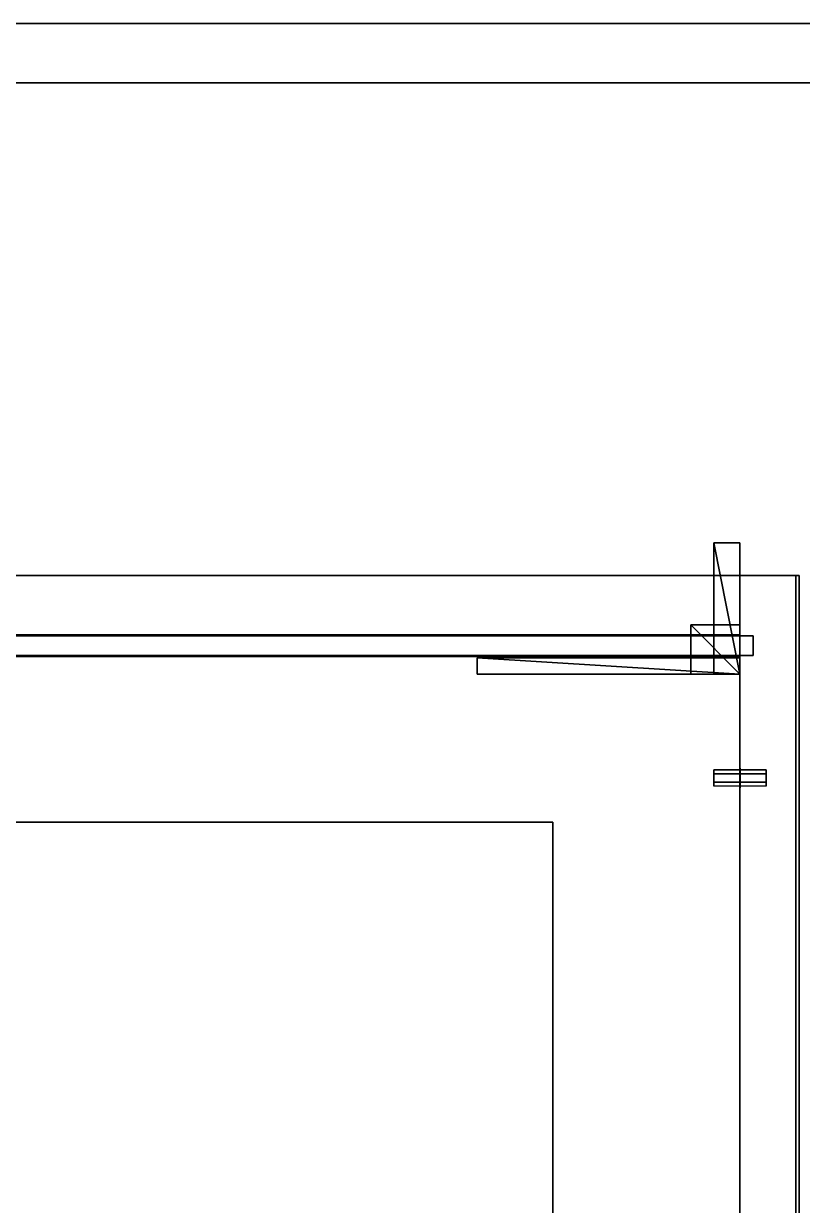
# Model space of a CAD drawing. Extents: x 0 to 7800, y -5130 to 1.
# Drawn here: x 3644.5 to 3881.7, y -395.7 to -36 of the extents above; entities that cross this region are included whole.
import ezdxf

# ---------------------------------------------------------------- set-up
doc = ezdxf.new("R2010")
doc.units = 0
for name, color, linetype in [('LAYER0', 7, 'CONTINUOUS'), ('LAYER10', 7, 'CONTINUOUS'), ('LAYER134', 253, 'CONTINUOUS'), ('LAYER143', 2, 'CONTINUOUS'), ('LAYER144', 7, 'CONTINUOUS'), ('LAYER145', 253, 'CONTINUOUS'), ('LAYER146', 253, 'CONTINUOUS'), ('LAYER147', 253, 'CONTINUOUS'), ('LAYER148', 253, 'CONTINUOUS'), ('LAYER149', 253, 'CONTINUOUS'), ('LAYER150', 253, 'CONTINUOUS'), ('LAYER151', 7, 'CONTINUOUS'), ('LAYER152', 7, 'CONTINUOUS'), ('LAYER153', 7, 'CONTINUOUS'), ('LAYER154', 7, 'CONTINUOUS'), ('LAYER155', 7, 'CONTINUOUS'), ('LAYER159', 254, 'CONTINUOUS'), ('LAYER160', 7, 'CONTINUOUS'), ('LAYER164', 254, 'CONTINUOUS'), ('LAYER19', 2, 'CONTINUOUS'), ('LAYER2', 7, 'CONTINUOUS'), ('LAYER20', 7, 'CONTINUOUS'), ('LAYER21', 253, 'CONTINUOUS'), ('LAYER22', 253, 'CONTINUOUS'), ('LAYER23', 253, 'CONTINUOUS'), ('LAYER24', 253, 'CONTINUOUS'), ('LAYER245', 253, 'CONTINUOUS'), ('LAYER246', 253, 'CONTINUOUS'), ('LAYER25', 253, 'CONTINUOUS'), ('LAYER26', 253, 'CONTINUOUS'), ('LAYER27', 7, 'CONTINUOUS'), ('LAYER283', 35, 'CONTINUOUS'), ('LAYER284', 7, 'CONTINUOUS'), ('LAYER287', 35, 'CONTINUOUS'), ('LAYER29', 7, 'CONTINUOUS'), ('LAYER4', 2, 'CONTINUOUS'), ('LAYER674', 253, 'CONTINUOUS'), ('LAYER675', 253, 'CONTINUOUS'), ('LAYER676', 253, 'CONTINUOUS')]:
    doc.layers.add(name, color=color, linetype=linetype)

msp = doc.modelspace()

# ---------------------------------------------------------------- linework, layer by layer
at = {"layer": 'LAYER0'}
for points, invisible_edges in [([(4030.693, -54.002, -5), (1025.693, -1555.002, -5), (1025.693, -54.002, -5), (4030.693, -54.002, -5)], 1), ([(1025.693, -1555.002, -5), (4030.693, -54.002, -5), (1412.693, -4773.002, -5), (1025.693, -1555.002, -5)], 7), ([(1025.693, -54.002), (4030.693, -54.002, -5), (1025.693, -54.002, -5), (1025.693, -54.002)], 1), ([(4030.693, -54.002, -5), (1025.693, -54.002), (4030.693, -54.002), (4030.693, -54.002, -5)], 1), ([(1025.693, -54.002), (1412.693, -4773.002), (4030.693, -54.002), (1025.693, -54.002)], 3), ([(1412.693, -4773.002, -5), (4030.693, -54.002, -5), (1412.693, -5130.002, -5), (1412.693, -4773.002, -5)], 3), ([(1412.693, -5130.002, -5), (4030.693, -54.002, -5), (2602.693, -4730.002, -5), (1412.693, -5130.002, -5)], 7), ([(4030.693, -54.002), (1412.693, -4773.002), (2602.693, -4730.002), (4030.693, -54.002)], 7), ([(2602.693, -4730.002, -5), (4030.693, -54.002, -5), (4030.693, -289.002, -5), (2602.693, -4730.002, -5)], 5), ([(4030.693, -54.002), (2602.693, -4730.002), (4030.693, -289.002), (4030.693, -54.002)], 3), ([(2602.693, -4730.002, -5), (4030.693, -289.002, -5), (4825.692, -4730.002, -5), (2602.693, -4730.002, -5)], 3), ([(4825.692, -4730.002), (4030.693, -289.002), (2602.693, -4730.002), (4825.692, -4730.002)], 3)]:
    msp.add_3dface(points, dxfattribs=dict(at, invisible_edges=invisible_edges))
at = {"layer": 'LAYER10', "invisible_edges": 1}
for points in [[(3862.695, -204, 180), (3862.695, -819, 880), (3862.695, -204, 880), (3862.695, -204, 180)], [(3862.695, -819, 880), (3862.695, -204, 180), (3862.695, -819, 180), (3862.695, -819, 880)], [(3862.695, -204, 180), (3880.695, -819, 180), (3862.695, -819, 180), (3862.695, -204, 180)], [(3880.695, -819, 180), (3862.695, -204, 180), (3880.695, -204, 180), (3880.695, -819, 180)], [(3880.695, -204, 880), (3862.695, -819, 880), (3880.695, -819, 880), (3880.695, -204, 880)], [(3862.695, -819, 880), (3880.695, -204, 880), (3862.695, -204, 880), (3862.695, -819, 880)], [(3880.695, -204, 880), (3862.695, -204, 180), (3862.695, -204, 880), (3880.695, -204, 880)], [(3862.695, -204, 180), (3880.695, -204, 880), (3880.695, -204, 180), (3862.695, -204, 180)], [(3880.695, -819, 180), (3880.695, -204, 880), (3880.695, -819, 880), (3880.695, -819, 180)], [(3880.695, -204, 880), (3880.695, -819, 180), (3880.695, -204, 180), (3880.695, -204, 880)]]:
    msp.add_3dface(points, dxfattribs=at)
at = {"layer": 'LAYER134', "invisible_edges": 1}
for points in [[(3862.695, -204, 1568), (3862.695, -584, 2380), (3862.695, -204, 2380), (3862.695, -204, 1568)], [(3862.695, -584, 2380), (3862.695, -204, 1568), (3862.695, -584, 1568), (3862.695, -584, 2380)], [(3862.695, -204, 1568), (3880.695, -584, 1568), (3862.695, -584, 1568), (3862.695, -204, 1568)], [(3880.695, -584, 1568), (3862.695, -204, 1568), (3880.695, -204, 1568), (3880.695, -584, 1568)], [(3880.695, -204, 2380), (3862.695, -584, 2380), (3880.695, -584, 2380), (3880.695, -204, 2380)], [(3862.695, -584, 2380), (3880.695, -204, 2380), (3862.695, -204, 2380), (3862.695, -584, 2380)], [(3880.695, -204, 2380), (3862.695, -204, 1568), (3862.695, -204, 2380), (3880.695, -204, 2380)], [(3862.695, -204, 1568), (3880.695, -204, 2380), (3880.695, -204, 1568), (3862.695, -204, 1568)], [(3880.695, -584, 1568), (3880.695, -204, 2380), (3880.695, -584, 2380), (3880.695, -584, 1568)], [(3880.695, -204, 2380), (3880.695, -584, 1568), (3880.695, -204, 1568), (3880.695, -204, 2380)]]:
    msp.add_3dface(points, dxfattribs=at)
at = {"layer": 'LAYER143'}
for points in [[(3782.695, -234, 2349.5), (3782.695, -229, 2326.5), (3782.695, -234, 2326.5), (3782.695, -234, 2349.5)], [(3782.695, -229, 2349.5), (3782.695, -229, 2326.5), (3782.695, -234, 2349.5), (3782.695, -229, 2349.5)], [(3862.695, -234, 2349.5), (3782.695, -229, 2349.5), (3782.695, -234, 2349.5), (3862.695, -234, 2349.5)], [(3862.695, -229, 2349.5), (3782.695, -229, 2349.5), (3862.695, -234, 2349.5), (3862.695, -229, 2349.5)], [(3782.695, -229, 2326.5), (3862.695, -234, 2326.5), (3782.695, -234, 2326.5), (3782.695, -229, 2326.5)], [(3862.695, -229, 2326.5), (3862.695, -234, 2326.5), (3782.695, -229, 2326.5), (3862.695, -229, 2326.5)], [(3782.695, -229, 2349.5), (3862.695, -229, 2326.5), (3782.695, -229, 2326.5), (3782.695, -229, 2349.5)], [(3862.695, -229, 2349.5), (3862.695, -229, 2326.5), (3782.695, -229, 2349.5), (3862.695, -229, 2349.5)], [(3862.695, -234, 2326.5), (3862.695, -229, 2349.5), (3862.695, -234, 2349.5), (3862.695, -234, 2326.5)], [(3862.695, -229, 2326.5), (3862.695, -229, 2349.5), (3862.695, -234, 2326.5), (3862.695, -229, 2326.5)], [(3782.695, -234, 2326.5), (3862.695, -234, 2349.5), (3782.695, -234, 2349.5), (3782.695, -234, 2326.5)], [(3862.695, -234, 2326.5), (3862.695, -234, 2349.5), (3782.695, -234, 2326.5), (3862.695, -234, 2326.5)]]:
    msp.add_3dface(points, dxfattribs=at)
at = {"layer": 'LAYER144', "invisible_edges": 1}
for points in [[(3862.695, -234, 2349.5), (3782.695, -229, 2349.5), (3782.695, -234, 2349.5), (3862.695, -234, 2349.5)], [(3782.695, -229, 2349.5), (3862.695, -234, 2349.5), (3862.695, -229, 2349.5), (3782.695, -229, 2349.5)], [(3782.695, -229, 2349.5), (3782.695, -234, 2326.5), (3782.695, -234, 2349.5), (3782.695, -229, 2349.5)], [(3782.695, -234, 2326.5), (3782.695, -229, 2349.5), (3782.695, -229, 2326.5), (3782.695, -234, 2326.5)], [(3862.695, -229, 2326.5), (3782.695, -234, 2326.5), (3782.695, -229, 2326.5), (3862.695, -229, 2326.5)], [(3782.695, -234, 2326.5), (3862.695, -229, 2326.5), (3862.695, -234, 2326.5), (3782.695, -234, 2326.5)], [(3782.695, -229, 2349.5), (3862.695, -229, 2326.5), (3782.695, -229, 2326.5), (3782.695, -229, 2349.5)], [(3862.695, -229, 2326.5), (3782.695, -229, 2349.5), (3862.695, -229, 2349.5), (3862.695, -229, 2326.5)], [(3862.695, -229, 2326.5), (3862.695, -234, 2349.5), (3862.695, -234, 2326.5), (3862.695, -229, 2326.5)], [(3862.695, -234, 2349.5), (3862.695, -229, 2326.5), (3862.695, -229, 2349.5), (3862.695, -234, 2349.5)], [(3862.695, -234, 2349.5), (3782.695, -234, 2326.5), (3862.695, -234, 2326.5), (3862.695, -234, 2349.5)], [(3782.695, -234, 2326.5), (3862.695, -234, 2349.5), (3782.695, -234, 2349.5), (3782.695, -234, 2326.5)]]:
    msp.add_3dface(points, dxfattribs=at)
at = {"layer": 'LAYER145'}
for points in [[(3847.695, -234, 2349.5), (3847.695, -219, 2334.5), (3847.695, -234, 2334.5), (3847.695, -234, 2349.5)], [(3847.695, -219, 2349.5), (3847.695, -219, 2334.5), (3847.695, -234, 2349.5), (3847.695, -219, 2349.5)], [(3862.695, -234, 2349.5), (3847.695, -219, 2349.5), (3847.695, -234, 2349.5), (3862.695, -234, 2349.5)], [(3862.695, -219, 2349.5), (3847.695, -219, 2349.5), (3862.695, -234, 2349.5), (3862.695, -219, 2349.5)], [(3847.695, -219, 2334.5), (3862.695, -234, 2334.5), (3847.695, -234, 2334.5), (3847.695, -219, 2334.5)], [(3862.695, -219, 2334.5), (3862.695, -234, 2334.5), (3847.695, -219, 2334.5), (3862.695, -219, 2334.5)], [(3847.695, -219, 2349.5), (3862.695, -219, 2334.5), (3847.695, -219, 2334.5), (3847.695, -219, 2349.5)], [(3862.695, -219, 2349.5), (3862.695, -219, 2334.5), (3847.695, -219, 2349.5), (3862.695, -219, 2349.5)], [(3862.695, -234, 2334.5), (3862.695, -219, 2349.5), (3862.695, -234, 2349.5), (3862.695, -234, 2334.5)], [(3862.695, -219, 2334.5), (3862.695, -219, 2349.5), (3862.695, -234, 2334.5), (3862.695, -219, 2334.5)], [(3847.695, -234, 2334.5), (3862.695, -234, 2349.5), (3847.695, -234, 2349.5), (3847.695, -234, 2334.5)], [(3862.695, -234, 2334.5), (3862.695, -234, 2349.5), (3847.695, -234, 2334.5), (3862.695, -234, 2334.5)]]:
    msp.add_3dface(points, dxfattribs=at)
at = {"layer": 'LAYER146'}
for points in [[(3847.695, -234, 2349.5), (3847.695, -219, 2334.5), (3847.695, -234, 2334.5), (3847.695, -234, 2349.5)], [(3847.695, -219, 2349.5), (3847.695, -219, 2334.5), (3847.695, -234, 2349.5), (3847.695, -219, 2349.5)], [(3862.695, -234, 2349.5), (3847.695, -219, 2349.5), (3847.695, -234, 2349.5), (3862.695, -234, 2349.5)], [(3862.695, -219, 2349.5), (3847.695, -219, 2349.5), (3862.695, -234, 2349.5), (3862.695, -219, 2349.5)], [(3847.695, -219, 2334.5), (3862.695, -234, 2334.5), (3847.695, -234, 2334.5), (3847.695, -219, 2334.5)], [(3862.695, -219, 2334.5), (3862.695, -234, 2334.5), (3847.695, -219, 2334.5), (3862.695, -219, 2334.5)], [(3847.695, -219, 2349.5), (3862.695, -219, 2334.5), (3847.695, -219, 2334.5), (3847.695, -219, 2349.5)], [(3862.695, -219, 2349.5), (3862.695, -219, 2334.5), (3847.695, -219, 2349.5), (3862.695, -219, 2349.5)], [(3862.695, -234, 2334.5), (3862.695, -219, 2349.5), (3862.695, -234, 2349.5), (3862.695, -234, 2334.5)], [(3862.695, -219, 2334.5), (3862.695, -219, 2349.5), (3862.695, -234, 2334.5), (3862.695, -219, 2334.5)], [(3847.695, -234, 2334.5), (3862.695, -234, 2349.5), (3847.695, -234, 2349.5), (3847.695, -234, 2334.5)], [(3862.695, -234, 2334.5), (3862.695, -234, 2349.5), (3847.695, -234, 2334.5), (3862.695, -234, 2334.5)]]:
    msp.add_3dface(points, dxfattribs=at)
at = {"layer": 'LAYER147'}
for points in [[(3847.695, -234, 2349.5), (3847.695, -219, 2334.5), (3847.695, -234, 2334.5), (3847.695, -234, 2349.5)], [(3847.695, -219, 2349.5), (3847.695, -219, 2334.5), (3847.695, -234, 2349.5), (3847.695, -219, 2349.5)], [(3862.695, -234, 2349.5), (3847.695, -219, 2349.5), (3847.695, -234, 2349.5), (3862.695, -234, 2349.5)], [(3862.695, -219, 2349.5), (3847.695, -219, 2349.5), (3862.695, -234, 2349.5), (3862.695, -219, 2349.5)], [(3847.695, -219, 2334.5), (3862.695, -234, 2334.5), (3847.695, -234, 2334.5), (3847.695, -219, 2334.5)], [(3862.695, -219, 2334.5), (3862.695, -234, 2334.5), (3847.695, -219, 2334.5), (3862.695, -219, 2334.5)], [(3847.695, -219, 2349.5), (3862.695, -219, 2334.5), (3847.695, -219, 2334.5), (3847.695, -219, 2349.5)], [(3862.695, -219, 2349.5), (3862.695, -219, 2334.5), (3847.695, -219, 2349.5), (3862.695, -219, 2349.5)], [(3862.695, -234, 2334.5), (3862.695, -219, 2349.5), (3862.695, -234, 2349.5), (3862.695, -234, 2334.5)], [(3862.695, -219, 2334.5), (3862.695, -219, 2349.5), (3862.695, -234, 2334.5), (3862.695, -219, 2334.5)], [(3847.695, -234, 2334.5), (3862.695, -234, 2349.5), (3847.695, -234, 2349.5), (3847.695, -234, 2334.5)], [(3862.695, -234, 2334.5), (3862.695, -234, 2349.5), (3847.695, -234, 2334.5), (3862.695, -234, 2334.5)]]:
    msp.add_3dface(points, dxfattribs=at)
at = {"layer": 'LAYER148'}
for points in [[(3847.695, -234, 2349.5), (3847.695, -219, 2334.5), (3847.695, -234, 2334.5), (3847.695, -234, 2349.5)], [(3847.695, -219, 2349.5), (3847.695, -219, 2334.5), (3847.695, -234, 2349.5), (3847.695, -219, 2349.5)], [(3862.695, -234, 2349.5), (3847.695, -219, 2349.5), (3847.695, -234, 2349.5), (3862.695, -234, 2349.5)], [(3862.695, -219, 2349.5), (3847.695, -219, 2349.5), (3862.695, -234, 2349.5), (3862.695, -219, 2349.5)], [(3847.695, -219, 2334.5), (3862.695, -234, 2334.5), (3847.695, -234, 2334.5), (3847.695, -219, 2334.5)], [(3862.695, -219, 2334.5), (3862.695, -234, 2334.5), (3847.695, -219, 2334.5), (3862.695, -219, 2334.5)], [(3847.695, -219, 2349.5), (3862.695, -219, 2334.5), (3847.695, -219, 2334.5), (3847.695, -219, 2349.5)], [(3862.695, -219, 2349.5), (3862.695, -219, 2334.5), (3847.695, -219, 2349.5), (3862.695, -219, 2349.5)], [(3862.695, -234, 2334.5), (3862.695, -219, 2349.5), (3862.695, -234, 2349.5), (3862.695, -234, 2334.5)], [(3862.695, -219, 2334.5), (3862.695, -219, 2349.5), (3862.695, -234, 2334.5), (3862.695, -219, 2334.5)], [(3847.695, -234, 2334.5), (3862.695, -234, 2349.5), (3847.695, -234, 2349.5), (3847.695, -234, 2334.5)], [(3862.695, -234, 2334.5), (3862.695, -234, 2349.5), (3847.695, -234, 2334.5), (3862.695, -234, 2334.5)]]:
    msp.add_3dface(points, dxfattribs=at)
at = {"layer": 'LAYER149'}
for points in [[(3854.695, -234, 2349.5), (3854.695, -194, 2341.5), (3854.695, -234, 2341.5), (3854.695, -234, 2349.5)], [(3854.695, -194, 2349.5), (3854.695, -194, 2341.5), (3854.695, -234, 2349.5), (3854.695, -194, 2349.5)], [(3862.695, -234, 2349.5), (3854.695, -194, 2349.5), (3854.695, -234, 2349.5), (3862.695, -234, 2349.5)], [(3862.695, -194, 2349.5), (3854.695, -194, 2349.5), (3862.695, -234, 2349.5), (3862.695, -194, 2349.5)], [(3854.695, -194, 2341.5), (3862.695, -234, 2341.5), (3854.695, -234, 2341.5), (3854.695, -194, 2341.5)], [(3862.695, -194, 2341.5), (3862.695, -234, 2341.5), (3854.695, -194, 2341.5), (3862.695, -194, 2341.5)], [(3854.695, -194, 2349.5), (3862.695, -194, 2341.5), (3854.695, -194, 2341.5), (3854.695, -194, 2349.5)], [(3862.695, -194, 2349.5), (3862.695, -194, 2341.5), (3854.695, -194, 2349.5), (3862.695, -194, 2349.5)], [(3862.695, -234, 2341.5), (3862.695, -194, 2349.5), (3862.695, -234, 2349.5), (3862.695, -234, 2341.5)], [(3862.695, -194, 2341.5), (3862.695, -194, 2349.5), (3862.695, -234, 2341.5), (3862.695, -194, 2341.5)], [(3854.695, -234, 2341.5), (3862.695, -234, 2349.5), (3854.695, -234, 2349.5), (3854.695, -234, 2341.5)], [(3862.695, -234, 2341.5), (3862.695, -234, 2349.5), (3854.695, -234, 2341.5), (3862.695, -234, 2341.5)]]:
    msp.add_3dface(points, dxfattribs=at)
at = {"layer": 'LAYER150'}
for points in [[(3782.695, -234, 2349.5), (3782.695, -229, 2333.5), (3782.695, -234, 2333.5), (3782.695, -234, 2349.5)], [(3782.695, -229, 2349.5), (3782.695, -229, 2333.5), (3782.695, -234, 2349.5), (3782.695, -229, 2349.5)], [(3862.695, -234, 2349.5), (3782.695, -229, 2349.5), (3782.695, -234, 2349.5), (3862.695, -234, 2349.5)], [(3862.695, -229, 2349.5), (3782.695, -229, 2349.5), (3862.695, -234, 2349.5), (3862.695, -229, 2349.5)], [(3782.695, -229, 2333.5), (3862.695, -234, 2333.5), (3782.695, -234, 2333.5), (3782.695, -229, 2333.5)], [(3862.695, -229, 2333.5), (3862.695, -234, 2333.5), (3782.695, -229, 2333.5), (3862.695, -229, 2333.5)], [(3782.695, -229, 2349.5), (3862.695, -229, 2333.5), (3782.695, -229, 2333.5), (3782.695, -229, 2349.5)], [(3862.695, -229, 2349.5), (3862.695, -229, 2333.5), (3782.695, -229, 2349.5), (3862.695, -229, 2349.5)], [(3862.695, -234, 2333.5), (3862.695, -229, 2349.5), (3862.695, -234, 2349.5), (3862.695, -234, 2333.5)], [(3862.695, -229, 2333.5), (3862.695, -229, 2349.5), (3862.695, -234, 2333.5), (3862.695, -229, 2333.5)], [(3782.695, -234, 2333.5), (3862.695, -234, 2349.5), (3782.695, -234, 2349.5), (3782.695, -234, 2333.5)], [(3862.695, -234, 2333.5), (3862.695, -234, 2349.5), (3782.695, -234, 2333.5), (3862.695, -234, 2333.5)]]:
    msp.add_3dface(points, dxfattribs=at)
at = {"layer": 'LAYER151', "invisible_edges": 1}
for points in [[(3862.695, -204, 1569), (3198.695, -584, 1569), (3198.695, -204, 1569), (3862.695, -204, 1569)], [(3198.695, -584, 1569), (3862.695, -204, 1569), (3862.695, -584, 1569), (3198.695, -584, 1569)], [(3198.695, -204, 1587), (3862.695, -204, 1569), (3198.695, -204, 1569), (3198.695, -204, 1587)], [(3862.695, -204, 1569), (3198.695, -204, 1587), (3862.695, -204, 1587), (3862.695, -204, 1569)], [(3862.695, -584, 1587), (3198.695, -204, 1587), (3198.695, -584, 1587), (3862.695, -584, 1587)], [(3198.695, -204, 1587), (3862.695, -584, 1587), (3862.695, -204, 1587), (3198.695, -204, 1587)], [(3862.695, -204, 1569), (3862.695, -584, 1587), (3862.695, -584, 1569), (3862.695, -204, 1569)], [(3862.695, -584, 1587), (3862.695, -204, 1569), (3862.695, -204, 1587), (3862.695, -584, 1587)]]:
    msp.add_3dface(points, dxfattribs=at)
at = {"layer": 'LAYER152', "invisible_edges": 1}
for points in [[(3198.695, -204, 2379), (3862.695, -584, 2379), (3862.695, -204, 2379), (3198.695, -204, 2379)], [(3862.695, -584, 2379), (3198.695, -204, 2379), (3198.695, -584, 2379), (3862.695, -584, 2379)], [(3862.695, -204, 2361), (3198.695, -204, 2379), (3862.695, -204, 2379), (3862.695, -204, 2361)], [(3198.695, -204, 2379), (3862.695, -204, 2361), (3198.695, -204, 2361), (3198.695, -204, 2379)], [(3198.695, -584, 2361), (3862.695, -204, 2361), (3862.695, -584, 2361), (3198.695, -584, 2361)], [(3862.695, -204, 2361), (3198.695, -584, 2361), (3198.695, -204, 2361), (3862.695, -204, 2361)], [(3862.695, -204, 2361), (3862.695, -584, 2379), (3862.695, -584, 2361), (3862.695, -204, 2361)], [(3862.695, -584, 2379), (3862.695, -204, 2361), (3862.695, -204, 2379), (3862.695, -584, 2379)]]:
    msp.add_3dface(points, dxfattribs=at)
at = {"layer": 'LAYER153', "invisible_edges": 1}
for points in [[(3194.695, -222.3, 1583), (3866.695, -228.3, 1583), (3194.695, -228.3, 1583), (3194.695, -222.3, 1583)], [(3866.695, -228.3, 1583), (3194.695, -222.3, 1583), (3866.695, -222.3, 1583), (3866.695, -228.3, 1583)], [(3866.695, -222.3, 2365), (3194.695, -228.3, 2365), (3866.695, -228.3, 2365), (3866.695, -222.3, 2365)], [(3194.695, -228.3, 2365), (3866.695, -222.3, 2365), (3194.695, -222.3, 2365), (3194.695, -228.3, 2365)], [(3194.695, -222.3, 1583), (3866.695, -222.3, 2365), (3866.695, -222.3, 1583), (3194.695, -222.3, 1583)], [(3866.695, -222.3, 2365), (3194.695, -222.3, 1583), (3194.695, -222.3, 2365), (3866.695, -222.3, 2365)], [(3866.695, -222.3, 2365), (3866.695, -228.3, 1583), (3866.695, -222.3, 1583), (3866.695, -222.3, 2365)], [(3866.695, -228.3, 1583), (3866.695, -222.3, 2365), (3866.695, -228.3, 2365), (3866.695, -228.3, 1583)], [(3194.695, -228.3, 2365), (3866.695, -228.3, 1583), (3866.695, -228.3, 2365), (3194.695, -228.3, 2365)], [(3866.695, -228.3, 1583), (3194.695, -228.3, 2365), (3194.695, -228.3, 1583), (3866.695, -228.3, 1583)]]:
    msp.add_3dface(points, dxfattribs=at)
at = {"layer": 'LAYER154', "invisible_edges": 1}
for points in [[(3862.695, -204, 2361), (3198.695, -204, 2241), (3198.695, -204, 2361), (3862.695, -204, 2361)], [(3198.695, -204, 2241), (3862.695, -204, 2361), (3862.695, -204, 2241), (3198.695, -204, 2241)], [(3862.695, -222, 2241), (3198.695, -204, 2241), (3862.695, -204, 2241), (3862.695, -222, 2241)], [(3198.695, -204, 2241), (3862.695, -222, 2241), (3198.695, -222, 2241), (3198.695, -204, 2241)], [(3198.695, -222, 2361), (3862.695, -204, 2361), (3198.695, -204, 2361), (3198.695, -222, 2361)], [(3862.695, -204, 2361), (3198.695, -222, 2361), (3862.695, -222, 2361), (3862.695, -204, 2361)], [(3862.695, -204, 2361), (3862.695, -222, 2241), (3862.695, -204, 2241), (3862.695, -204, 2361)], [(3862.695, -222, 2241), (3862.695, -204, 2361), (3862.695, -222, 2361), (3862.695, -222, 2241)], [(3862.695, -222, 2241), (3198.695, -222, 2361), (3198.695, -222, 2241), (3862.695, -222, 2241)], [(3198.695, -222, 2361), (3862.695, -222, 2241), (3862.695, -222, 2361), (3198.695, -222, 2361)]]:
    msp.add_3dface(points, dxfattribs=at)
at = {"layer": 'LAYER155', "invisible_edges": 1}
for points in [[(3862.695, -228.6, 1784.326), (3198.695, -564, 1784.326), (3198.695, -228.6, 1784.326), (3862.695, -228.6, 1784.326)], [(3198.695, -564, 1784.326), (3862.695, -228.6, 1784.326), (3862.695, -564, 1784.326), (3198.695, -564, 1784.326)], [(3198.695, -228.6, 1802.326), (3862.695, -228.6, 1784.326), (3198.695, -228.6, 1784.326), (3198.695, -228.6, 1802.326)], [(3862.695, -228.6, 1784.326), (3198.695, -228.6, 1802.326), (3862.695, -228.6, 1802.326), (3862.695, -228.6, 1784.326)], [(3862.695, -564, 1802.326), (3198.695, -228.6, 1802.326), (3198.695, -564, 1802.326), (3862.695, -564, 1802.326)], [(3198.695, -228.6, 1802.326), (3862.695, -564, 1802.326), (3862.695, -228.6, 1802.326), (3198.695, -228.6, 1802.326)], [(3862.695, -228.6, 1784.326), (3862.695, -564, 1802.326), (3862.695, -564, 1784.326), (3862.695, -228.6, 1784.326)], [(3862.695, -564, 1802.326), (3862.695, -228.6, 1784.326), (3862.695, -228.6, 1802.326), (3862.695, -564, 1802.326)]]:
    msp.add_3dface(points, dxfattribs=at)
at = {"layer": 'LAYER159'}
for points in [[(3854.695, -268.1, 1781.826), (3854.695, -263.1, 1781.826), (3854.695, -264.35, 1783.991), (3854.695, -266.85, 1783.991)], [(3854.695, -268.1, 1781.826), (3854.695, -266.85, 1779.661), (3854.695, -264.35, 1779.661), (3854.695, -263.1, 1781.826)], [(3862.645, -262.6, 1781.826), (3862.645, -268.6, 1781.826), (3862.645, -267.1, 1784.424), (3862.645, -264.1, 1784.424)], [(3862.645, -262.6, 1781.826), (3862.645, -268.6, 1781.826), (3862.645, -267.1, 1779.228), (3862.645, -264.1, 1779.228)], [(3862.745, -262.6, 1781.826), (3862.745, -268.6, 1781.826), (3862.745, -267.1, 1784.424), (3862.745, -264.1, 1784.424)], [(3862.745, -262.6, 1781.826), (3862.745, -268.6, 1781.826), (3862.745, -267.1, 1779.228), (3862.745, -264.1, 1779.228)], [(3870.695, -268.1, 1781.826), (3870.695, -263.1, 1781.826), (3870.695, -264.35, 1783.991), (3870.695, -266.85, 1783.991)], [(3870.695, -268.1, 1781.826), (3870.695, -266.85, 1779.661), (3870.695, -264.35, 1779.661), (3870.695, -263.1, 1781.826)]]:
    msp.add_3dface(points, dxfattribs=at)
at = {"layer": 'LAYER160', "invisible_edges": 1}
for points in [[(3862.695, -228.6, 2072.663), (3198.695, -564, 2072.663), (3198.695, -228.6, 2072.663), (3862.695, -228.6, 2072.663)], [(3198.695, -564, 2072.663), (3862.695, -228.6, 2072.663), (3862.695, -564, 2072.663), (3198.695, -564, 2072.663)], [(3198.695, -228.6, 2090.663), (3862.695, -228.6, 2072.663), (3198.695, -228.6, 2072.663), (3198.695, -228.6, 2090.663)], [(3862.695, -228.6, 2072.663), (3198.695, -228.6, 2090.663), (3862.695, -228.6, 2090.663), (3862.695, -228.6, 2072.663)], [(3862.695, -564, 2090.663), (3198.695, -228.6, 2090.663), (3198.695, -564, 2090.663), (3862.695, -564, 2090.663)], [(3198.695, -228.6, 2090.663), (3862.695, -564, 2090.663), (3862.695, -228.6, 2090.663), (3198.695, -228.6, 2090.663)], [(3862.695, -228.6, 2072.663), (3862.695, -564, 2090.663), (3862.695, -564, 2072.663), (3862.695, -228.6, 2072.663)], [(3862.695, -564, 2090.663), (3862.695, -228.6, 2072.663), (3862.695, -228.6, 2090.663), (3862.695, -564, 2090.663)]]:
    msp.add_3dface(points, dxfattribs=at)
at = {"layer": 'LAYER164'}
for points in [[(3854.695, -268.1, 2070.163), (3854.695, -263.1, 2070.163), (3854.695, -264.35, 2072.328), (3854.695, -266.85, 2072.328)], [(3854.695, -268.1, 2070.163), (3854.695, -266.85, 2067.998), (3854.695, -264.35, 2067.998), (3854.695, -263.1, 2070.163)], [(3862.645, -262.6, 2070.163), (3862.645, -268.6, 2070.163), (3862.645, -267.1, 2072.761), (3862.645, -264.1, 2072.761)], [(3862.645, -262.6, 2070.163), (3862.645, -268.6, 2070.163), (3862.645, -267.1, 2067.565), (3862.645, -264.1, 2067.565)], [(3862.745, -262.6, 2070.163), (3862.745, -268.6, 2070.163), (3862.745, -267.1, 2072.761), (3862.745, -264.1, 2072.761)], [(3862.745, -262.6, 2070.163), (3862.745, -268.6, 2070.163), (3862.745, -267.1, 2067.565), (3862.745, -264.1, 2067.565)], [(3870.695, -268.1, 2070.163), (3870.695, -263.1, 2070.163), (3870.695, -264.35, 2072.328), (3870.695, -266.85, 2072.328)], [(3870.695, -268.1, 2070.163), (3870.695, -266.85, 2067.998), (3870.695, -264.35, 2067.998), (3870.695, -263.1, 2070.163)]]:
    msp.add_3dface(points, dxfattribs=at)
at = {"layer": 'LAYER19'}
for points in [[(3782.695, -234, 850.5), (3782.695, -229, 827.5), (3782.695, -234, 827.5), (3782.695, -234, 850.5)], [(3782.695, -229, 850.5), (3782.695, -229, 827.5), (3782.695, -234, 850.5), (3782.695, -229, 850.5)], [(3862.695, -234, 850.5), (3782.695, -229, 850.5), (3782.695, -234, 850.5), (3862.695, -234, 850.5)], [(3862.695, -229, 850.5), (3782.695, -229, 850.5), (3862.695, -234, 850.5), (3862.695, -229, 850.5)], [(3782.695, -229, 827.5), (3862.695, -234, 827.5), (3782.695, -234, 827.5), (3782.695, -229, 827.5)], [(3862.695, -229, 827.5), (3862.695, -234, 827.5), (3782.695, -229, 827.5), (3862.695, -229, 827.5)], [(3782.695, -229, 850.5), (3862.695, -229, 827.5), (3782.695, -229, 827.5), (3782.695, -229, 850.5)], [(3862.695, -229, 850.5), (3862.695, -229, 827.5), (3782.695, -229, 850.5), (3862.695, -229, 850.5)], [(3862.695, -234, 827.5), (3862.695, -229, 850.5), (3862.695, -234, 850.5), (3862.695, -234, 827.5)], [(3862.695, -229, 827.5), (3862.695, -229, 850.5), (3862.695, -234, 827.5), (3862.695, -229, 827.5)], [(3782.695, -234, 827.5), (3862.695, -234, 850.5), (3782.695, -234, 850.5), (3782.695, -234, 827.5)], [(3862.695, -234, 827.5), (3862.695, -234, 850.5), (3782.695, -234, 827.5), (3862.695, -234, 827.5)]]:
    msp.add_3dface(points, dxfattribs=at)
at = {"layer": 'LAYER2'}
for points, invisible_edges in [([(1175.693, -204.002), (1025.693, -54.002), (4030.693, -54.002), (1175.693, -204.002)], 5), ([(1025.693, -54.002, 2657), (4030.693, -54.002), (1025.693, -54.002), (1025.693, -54.002, 2657)], 1), ([(4030.693, -54.002), (1025.693, -54.002, 2657), (4030.693, -54.002, 2657), (4030.693, -54.002)], 1), ([(1175.693, -204.002), (4030.693, -54.002), (3880.693, -204.002), (1175.693, -204.002)], 3), ([(3880.693, -204.002), (4030.693, -54.002), (3880.693, -439.002), (3880.693, -204.002)], 3), ([(3880.693, -439.002), (4030.693, -54.002), (4030.693, -289.002), (3880.693, -439.002)], 5), ([(1175.693, -204.002, 2657), (3580.703, -204.002, 1910), (3880.693, -204.002, 2657), (1175.693, -204.002, 2657)], 3), ([(3880.693, -204.002), (3110.703, -204.002, 1080), (1175.693, -204.002), (3880.693, -204.002)], 3), ([(3110.703, -204.002, 1080), (3880.693, -204.002), (3640.703, -204.002, 1830), (3110.703, -204.002, 1080)], 7), ([(3640.703, -204.002, 1910), (3880.693, -204.002, 2657), (3580.703, -204.002, 1910), (3640.703, -204.002, 1910)], 3), ([(3640.703, -204.002, 1830), (3880.693, -204.002, 2657), (3640.703, -204.002, 1910), (3640.703, -204.002, 1830)], 3), ([(3640.703, -204.002, 1830), (3880.693, -204.002), (3880.693, -204.002, 2657), (3640.703, -204.002, 1830)], 5), ([(3880.693, -204.002, 2657), (3880.693, -439.002), (3880.693, -439.002, 2657), (3880.693, -204.002, 2657)], 1), ([(3880.693, -439.002), (3880.693, -204.002, 2657), (3880.693, -204.002), (3880.693, -439.002)], 1), ([(3880.693, -439.002), (4030.693, -289.002), (5280.692, -439.002), (3880.693, -439.002)], 3)]:
    msp.add_3dface(points, dxfattribs=dict(at, invisible_edges=invisible_edges))
at = {"layer": 'LAYER20', "invisible_edges": 1}
for points in [[(3862.695, -234, 850.5), (3782.695, -229, 850.5), (3782.695, -234, 850.5), (3862.695, -234, 850.5)], [(3782.695, -229, 850.5), (3862.695, -234, 850.5), (3862.695, -229, 850.5), (3782.695, -229, 850.5)], [(3782.695, -229, 850.5), (3782.695, -234, 827.5), (3782.695, -234, 850.5), (3782.695, -229, 850.5)], [(3782.695, -234, 827.5), (3782.695, -229, 850.5), (3782.695, -229, 827.5), (3782.695, -234, 827.5)], [(3862.695, -229, 827.5), (3782.695, -234, 827.5), (3782.695, -229, 827.5), (3862.695, -229, 827.5)], [(3782.695, -234, 827.5), (3862.695, -229, 827.5), (3862.695, -234, 827.5), (3782.695, -234, 827.5)], [(3782.695, -229, 850.5), (3862.695, -229, 827.5), (3782.695, -229, 827.5), (3782.695, -229, 850.5)], [(3862.695, -229, 827.5), (3782.695, -229, 850.5), (3862.695, -229, 850.5), (3862.695, -229, 827.5)], [(3862.695, -229, 827.5), (3862.695, -234, 850.5), (3862.695, -234, 827.5), (3862.695, -229, 827.5)], [(3862.695, -234, 850.5), (3862.695, -229, 827.5), (3862.695, -229, 850.5), (3862.695, -234, 850.5)], [(3862.695, -234, 850.5), (3782.695, -234, 827.5), (3862.695, -234, 827.5), (3862.695, -234, 850.5)], [(3782.695, -234, 827.5), (3862.695, -234, 850.5), (3782.695, -234, 850.5), (3782.695, -234, 827.5)]]:
    msp.add_3dface(points, dxfattribs=at)
at = {"layer": 'LAYER21'}
for points in [[(3847.695, -234, 850.5), (3847.695, -219, 835.5), (3847.695, -234, 835.5), (3847.695, -234, 850.5)], [(3847.695, -219, 850.5), (3847.695, -219, 835.5), (3847.695, -234, 850.5), (3847.695, -219, 850.5)], [(3862.695, -234, 850.5), (3847.695, -219, 850.5), (3847.695, -234, 850.5), (3862.695, -234, 850.5)], [(3862.695, -219, 850.5), (3847.695, -219, 850.5), (3862.695, -234, 850.5), (3862.695, -219, 850.5)], [(3847.695, -219, 835.5), (3862.695, -234, 835.5), (3847.695, -234, 835.5), (3847.695, -219, 835.5)], [(3862.695, -219, 835.5), (3862.695, -234, 835.5), (3847.695, -219, 835.5), (3862.695, -219, 835.5)], [(3847.695, -219, 850.5), (3862.695, -219, 835.5), (3847.695, -219, 835.5), (3847.695, -219, 850.5)], [(3862.695, -219, 850.5), (3862.695, -219, 835.5), (3847.695, -219, 850.5), (3862.695, -219, 850.5)], [(3862.695, -234, 835.5), (3862.695, -219, 850.5), (3862.695, -234, 850.5), (3862.695, -234, 835.5)], [(3862.695, -219, 835.5), (3862.695, -219, 850.5), (3862.695, -234, 835.5), (3862.695, -219, 835.5)], [(3847.695, -234, 835.5), (3862.695, -234, 850.5), (3847.695, -234, 850.5), (3847.695, -234, 835.5)], [(3862.695, -234, 835.5), (3862.695, -234, 850.5), (3847.695, -234, 835.5), (3862.695, -234, 835.5)]]:
    msp.add_3dface(points, dxfattribs=at)
at = {"layer": 'LAYER22'}
for points in [[(3847.695, -234, 850.5), (3847.695, -219, 835.5), (3847.695, -234, 835.5), (3847.695, -234, 850.5)], [(3847.695, -219, 850.5), (3847.695, -219, 835.5), (3847.695, -234, 850.5), (3847.695, -219, 850.5)], [(3862.695, -234, 850.5), (3847.695, -219, 850.5), (3847.695, -234, 850.5), (3862.695, -234, 850.5)], [(3862.695, -219, 850.5), (3847.695, -219, 850.5), (3862.695, -234, 850.5), (3862.695, -219, 850.5)], [(3847.695, -219, 835.5), (3862.695, -234, 835.5), (3847.695, -234, 835.5), (3847.695, -219, 835.5)], [(3862.695, -219, 835.5), (3862.695, -234, 835.5), (3847.695, -219, 835.5), (3862.695, -219, 835.5)], [(3847.695, -219, 850.5), (3862.695, -219, 835.5), (3847.695, -219, 835.5), (3847.695, -219, 850.5)], [(3862.695, -219, 850.5), (3862.695, -219, 835.5), (3847.695, -219, 850.5), (3862.695, -219, 850.5)], [(3862.695, -234, 835.5), (3862.695, -219, 850.5), (3862.695, -234, 850.5), (3862.695, -234, 835.5)], [(3862.695, -219, 835.5), (3862.695, -219, 850.5), (3862.695, -234, 835.5), (3862.695, -219, 835.5)], [(3847.695, -234, 835.5), (3862.695, -234, 850.5), (3847.695, -234, 850.5), (3847.695, -234, 835.5)], [(3862.695, -234, 835.5), (3862.695, -234, 850.5), (3847.695, -234, 835.5), (3862.695, -234, 835.5)]]:
    msp.add_3dface(points, dxfattribs=at)
at = {"layer": 'LAYER23'}
for points in [[(3847.695, -234, 850.5), (3847.695, -219, 835.5), (3847.695, -234, 835.5), (3847.695, -234, 850.5)], [(3847.695, -219, 850.5), (3847.695, -219, 835.5), (3847.695, -234, 850.5), (3847.695, -219, 850.5)], [(3862.695, -234, 850.5), (3847.695, -219, 850.5), (3847.695, -234, 850.5), (3862.695, -234, 850.5)], [(3862.695, -219, 850.5), (3847.695, -219, 850.5), (3862.695, -234, 850.5), (3862.695, -219, 850.5)], [(3847.695, -219, 835.5), (3862.695, -234, 835.5), (3847.695, -234, 835.5), (3847.695, -219, 835.5)], [(3862.695, -219, 835.5), (3862.695, -234, 835.5), (3847.695, -219, 835.5), (3862.695, -219, 835.5)], [(3847.695, -219, 850.5), (3862.695, -219, 835.5), (3847.695, -219, 835.5), (3847.695, -219, 850.5)], [(3862.695, -219, 850.5), (3862.695, -219, 835.5), (3847.695, -219, 850.5), (3862.695, -219, 850.5)], [(3862.695, -234, 835.5), (3862.695, -219, 850.5), (3862.695, -234, 850.5), (3862.695, -234, 835.5)], [(3862.695, -219, 835.5), (3862.695, -219, 850.5), (3862.695, -234, 835.5), (3862.695, -219, 835.5)], [(3847.695, -234, 835.5), (3862.695, -234, 850.5), (3847.695, -234, 850.5), (3847.695, -234, 835.5)], [(3862.695, -234, 835.5), (3862.695, -234, 850.5), (3847.695, -234, 835.5), (3862.695, -234, 835.5)]]:
    msp.add_3dface(points, dxfattribs=at)
at = {"layer": 'LAYER24'}
for points in [[(3847.695, -234, 850.5), (3847.695, -219, 835.5), (3847.695, -234, 835.5), (3847.695, -234, 850.5)], [(3847.695, -219, 850.5), (3847.695, -219, 835.5), (3847.695, -234, 850.5), (3847.695, -219, 850.5)], [(3862.695, -234, 850.5), (3847.695, -219, 850.5), (3847.695, -234, 850.5), (3862.695, -234, 850.5)], [(3862.695, -219, 850.5), (3847.695, -219, 850.5), (3862.695, -234, 850.5), (3862.695, -219, 850.5)], [(3847.695, -219, 835.5), (3862.695, -234, 835.5), (3847.695, -234, 835.5), (3847.695, -219, 835.5)], [(3862.695, -219, 835.5), (3862.695, -234, 835.5), (3847.695, -219, 835.5), (3862.695, -219, 835.5)], [(3847.695, -219, 850.5), (3862.695, -219, 835.5), (3847.695, -219, 835.5), (3847.695, -219, 850.5)], [(3862.695, -219, 850.5), (3862.695, -219, 835.5), (3847.695, -219, 850.5), (3862.695, -219, 850.5)], [(3862.695, -234, 835.5), (3862.695, -219, 850.5), (3862.695, -234, 850.5), (3862.695, -234, 835.5)], [(3862.695, -219, 835.5), (3862.695, -219, 850.5), (3862.695, -234, 835.5), (3862.695, -219, 835.5)], [(3847.695, -234, 835.5), (3862.695, -234, 850.5), (3847.695, -234, 850.5), (3847.695, -234, 835.5)], [(3862.695, -234, 835.5), (3862.695, -234, 850.5), (3847.695, -234, 835.5), (3862.695, -234, 835.5)]]:
    msp.add_3dface(points, dxfattribs=at)
at = {"layer": 'LAYER245', "invisible_edges": 1}
for points in [[(3879.695, -204, 1550), (3179.695, -604, 1550), (3179.695, -204, 1550), (3879.695, -204, 1550)], [(3179.695, -604, 1550), (3879.695, -204, 1550), (3879.695, -604, 1550), (3179.695, -604, 1550)], [(3179.695, -204, 1568), (3879.695, -204, 1550), (3179.695, -204, 1550), (3179.695, -204, 1568)], [(3879.695, -204, 1550), (3179.695, -204, 1568), (3879.695, -204, 1568), (3879.695, -204, 1550)], [(3879.695, -604, 1568), (3179.695, -204, 1568), (3179.695, -604, 1568), (3879.695, -604, 1568)], [(3179.695, -204, 1568), (3879.695, -604, 1568), (3879.695, -204, 1568), (3179.695, -204, 1568)], [(3879.695, -204, 1550), (3879.695, -604, 1568), (3879.695, -604, 1550), (3879.695, -204, 1550)], [(3879.695, -604, 1568), (3879.695, -204, 1550), (3879.695, -204, 1568), (3879.695, -604, 1568)]]:
    msp.add_3dface(points, dxfattribs=at)
at = {"layer": 'LAYER246', "invisible_edges": 1}
for points in [[(1330.695, -36), (4030.695, -54), (1330.695, -54), (1330.695, -36)], [(4030.695, -54), (1330.695, -36), (4030.695, -36), (4030.695, -54)], [(4030.695, -36, 80), (1330.695, -54, 80), (4030.695, -54, 80), (4030.695, -36, 80)], [(1330.695, -54, 80), (4030.695, -36, 80), (1330.695, -36, 80), (1330.695, -54, 80)], [(1330.695, -36), (4030.695, -36, 80), (4030.695, -36), (1330.695, -36)], [(4030.695, -36, 80), (1330.695, -36), (1330.695, -36, 80), (4030.695, -36, 80)], [(1330.695, -54, 80), (4030.695, -54), (4030.695, -54, 80), (1330.695, -54, 80)], [(4030.695, -54), (1330.695, -54, 80), (1330.695, -54), (4030.695, -54)]]:
    msp.add_3dface(points, dxfattribs=at)
at = {"layer": 'LAYER25'}
for points in [[(3854.695, -234, 850.5), (3854.695, -194, 842.5), (3854.695, -234, 842.5), (3854.695, -234, 850.5)], [(3854.695, -194, 850.5), (3854.695, -194, 842.5), (3854.695, -234, 850.5), (3854.695, -194, 850.5)], [(3862.695, -234, 850.5), (3854.695, -194, 850.5), (3854.695, -234, 850.5), (3862.695, -234, 850.5)], [(3862.695, -194, 850.5), (3854.695, -194, 850.5), (3862.695, -234, 850.5), (3862.695, -194, 850.5)], [(3854.695, -194, 842.5), (3862.695, -234, 842.5), (3854.695, -234, 842.5), (3854.695, -194, 842.5)], [(3862.695, -194, 842.5), (3862.695, -234, 842.5), (3854.695, -194, 842.5), (3862.695, -194, 842.5)], [(3854.695, -194, 850.5), (3862.695, -194, 842.5), (3854.695, -194, 842.5), (3854.695, -194, 850.5)], [(3862.695, -194, 850.5), (3862.695, -194, 842.5), (3854.695, -194, 850.5), (3862.695, -194, 850.5)], [(3862.695, -234, 842.5), (3862.695, -194, 850.5), (3862.695, -234, 850.5), (3862.695, -234, 842.5)], [(3862.695, -194, 842.5), (3862.695, -194, 850.5), (3862.695, -234, 842.5), (3862.695, -194, 842.5)], [(3854.695, -234, 842.5), (3862.695, -234, 850.5), (3854.695, -234, 850.5), (3854.695, -234, 842.5)], [(3862.695, -234, 842.5), (3862.695, -234, 850.5), (3854.695, -234, 842.5), (3862.695, -234, 842.5)]]:
    msp.add_3dface(points, dxfattribs=at)
at = {"layer": 'LAYER26'}
for points in [[(3782.695, -234, 850.5), (3782.695, -229, 834.5), (3782.695, -234, 834.5), (3782.695, -234, 850.5)], [(3782.695, -229, 850.5), (3782.695, -229, 834.5), (3782.695, -234, 850.5), (3782.695, -229, 850.5)], [(3862.695, -234, 850.5), (3782.695, -229, 850.5), (3782.695, -234, 850.5), (3862.695, -234, 850.5)], [(3862.695, -229, 850.5), (3782.695, -229, 850.5), (3862.695, -234, 850.5), (3862.695, -229, 850.5)], [(3782.695, -229, 834.5), (3862.695, -234, 834.5), (3782.695, -234, 834.5), (3782.695, -229, 834.5)], [(3862.695, -229, 834.5), (3862.695, -234, 834.5), (3782.695, -229, 834.5), (3862.695, -229, 834.5)], [(3782.695, -229, 850.5), (3862.695, -229, 834.5), (3782.695, -229, 834.5), (3782.695, -229, 850.5)], [(3862.695, -229, 850.5), (3862.695, -229, 834.5), (3782.695, -229, 850.5), (3862.695, -229, 850.5)], [(3862.695, -234, 834.5), (3862.695, -229, 850.5), (3862.695, -234, 850.5), (3862.695, -234, 834.5)], [(3862.695, -229, 834.5), (3862.695, -229, 850.5), (3862.695, -234, 834.5), (3862.695, -229, 834.5)], [(3782.695, -234, 834.5), (3862.695, -234, 850.5), (3782.695, -234, 850.5), (3782.695, -234, 834.5)], [(3862.695, -234, 834.5), (3862.695, -234, 850.5), (3782.695, -234, 834.5), (3862.695, -234, 834.5)]]:
    msp.add_3dface(points, dxfattribs=at)
at = {"layer": 'LAYER27', "invisible_edges": 1}
for points in [[(3862.695, -204, 181), (3198.695, -819, 181), (3198.695, -204, 181), (3862.695, -204, 181)], [(3198.695, -819, 181), (3862.695, -204, 181), (3862.695, -819, 181), (3198.695, -819, 181)], [(3198.695, -204, 199), (3862.695, -204, 181), (3198.695, -204, 181), (3198.695, -204, 199)], [(3862.695, -204, 181), (3198.695, -204, 199), (3862.695, -204, 199), (3862.695, -204, 181)], [(3862.695, -819, 199), (3198.695, -204, 199), (3198.695, -819, 199), (3862.695, -819, 199)], [(3198.695, -204, 199), (3862.695, -819, 199), (3862.695, -204, 199), (3198.695, -204, 199)], [(3862.695, -204, 181), (3862.695, -819, 199), (3862.695, -819, 181), (3862.695, -204, 181)], [(3862.695, -819, 199), (3862.695, -204, 181), (3862.695, -204, 199), (3862.695, -819, 199)]]:
    msp.add_3dface(points, dxfattribs=at)
at = {"layer": 'LAYER283', "invisible_edges": 1}
for points in [[(3880.695, -204, 930), (3180.695, -204, 880), (3180.695, -204, 930), (3880.695, -204, 930)], [(3180.695, -204, 880), (3880.695, -204, 930), (3880.695, -204, 880), (3180.695, -204, 880)], [(3880.695, -854, 880), (3180.695, -204, 880), (3880.695, -204, 880), (3880.695, -854, 880)], [(3180.695, -204, 880), (3880.695, -854, 880), (3180.695, -854, 880), (3180.695, -204, 880)], [(3180.695, -854, 930), (3880.695, -204, 930), (3180.695, -204, 930), (3180.695, -854, 930)], [(3880.695, -204, 930), (3180.695, -854, 930), (3880.695, -854, 930), (3880.695, -204, 930)], [(3880.695, -204, 930), (3880.695, -854, 880), (3880.695, -204, 880), (3880.695, -204, 930)], [(3880.695, -854, 880), (3880.695, -204, 930), (3880.695, -854, 930), (3880.695, -854, 880)]]:
    msp.add_3dface(points, dxfattribs=at)
at = {"layer": 'LAYER284', "invisible_edges": 1}
for points in [[(3255.695, -779, 930), (3805.695, -279, 930), (3805.695, -779, 930), (3255.695, -779, 930)], [(3805.695, -279, 930), (3255.695, -779, 930), (3255.695, -279, 930), (3805.695, -279, 930)], [(3255.695, -279, 940), (3805.695, -279, 930), (3255.695, -279, 930), (3255.695, -279, 940)], [(3805.695, -279, 930), (3255.695, -279, 940), (3805.695, -279, 940), (3805.695, -279, 930)], [(3255.695, -279, 940), (3805.695, -779, 940), (3805.695, -279, 940), (3255.695, -279, 940)], [(3805.695, -779, 940), (3255.695, -279, 940), (3255.695, -779, 940), (3805.695, -779, 940)], [(3805.695, -779, 940), (3805.695, -279, 930), (3805.695, -279, 940), (3805.695, -779, 940)], [(3805.695, -279, 930), (3805.695, -779, 940), (3805.695, -779, 930), (3805.695, -279, 930)]]:
    msp.add_3dface(points, dxfattribs=at)
at = {"layer": 'LAYER287'}
for points, invisible_edges in [([(3880.695, -204, 930), (3862.695, -222, 930), (2011.695, -204, 930), (3880.695, -204, 930)], 3), ([(2011.695, -204, 930), (3862.695, -222, 930), (2011.695, -222, 930), (2011.695, -204, 930)], 1), ([(2011.695, -204, 1030), (3880.695, -204, 930), (2011.695, -204, 930), (2011.695, -204, 1030)], 1), ([(3880.695, -204, 930), (2011.695, -204, 1030), (3880.695, -204, 1030), (3880.695, -204, 930)], 1), ([(3862.695, -222, 1030), (3880.695, -204, 1030), (2011.695, -204, 1030), (3862.695, -222, 1030)], 5), ([(3862.695, -222, 1030), (2011.695, -204, 1030), (2011.695, -222, 1030), (3862.695, -222, 1030)], 1), ([(3880.695, -439, 930), (3862.695, -457, 930), (3880.695, -204, 930), (3880.695, -439, 930)], 3), ([(3880.695, -204, 930), (3862.695, -457, 930), (3862.695, -222, 930), (3880.695, -204, 930)], 5), ([(3880.695, -204, 1030), (3862.695, -222, 1030), (3880.695, -439, 1030), (3880.695, -204, 1030)], 3), ([(3880.695, -439, 1030), (3880.695, -204, 930), (3880.695, -204, 1030), (3880.695, -439, 1030)], 1), ([(3880.695, -204, 930), (3880.695, -439, 1030), (3880.695, -439, 930), (3880.695, -204, 930)], 1), ([(3862.695, -222, 1030), (2011.695, -222, 930), (3862.695, -222, 930), (3862.695, -222, 1030)], 1), ([(2011.695, -222, 930), (3862.695, -222, 1030), (2011.695, -222, 1030), (2011.695, -222, 930)], 1), ([(3862.695, -457, 930), (3862.695, -222, 1030), (3862.695, -222, 930), (3862.695, -457, 930)], 1), ([(3862.695, -222, 1030), (3862.695, -457, 930), (3862.695, -457, 1030), (3862.695, -222, 1030)], 1), ([(3862.695, -457, 1030), (3880.695, -439, 1030), (3862.695, -222, 1030), (3862.695, -457, 1030)], 3)]:
    msp.add_3dface(points, dxfattribs=dict(at, invisible_edges=invisible_edges))
at = {"layer": 'LAYER29', "invisible_edges": 1}
for points in [[(3862.695, -204, 880), (3198.695, -204, 760), (3198.695, -204, 880), (3862.695, -204, 880)], [(3198.695, -204, 760), (3862.695, -204, 880), (3862.695, -204, 760), (3198.695, -204, 760)], [(3862.695, -222, 760), (3198.695, -204, 760), (3862.695, -204, 760), (3862.695, -222, 760)], [(3198.695, -204, 760), (3862.695, -222, 760), (3198.695, -222, 760), (3198.695, -204, 760)], [(3198.695, -222, 880), (3862.695, -204, 880), (3198.695, -204, 880), (3198.695, -222, 880)], [(3862.695, -204, 880), (3198.695, -222, 880), (3862.695, -222, 880), (3862.695, -204, 880)], [(3862.695, -204, 880), (3862.695, -222, 760), (3862.695, -204, 760), (3862.695, -204, 880)], [(3862.695, -222, 760), (3862.695, -204, 880), (3862.695, -222, 880), (3862.695, -222, 760)], [(3862.695, -222, 760), (3198.695, -222, 880), (3198.695, -222, 760), (3862.695, -222, 760)], [(3198.695, -222, 880), (3862.695, -222, 760), (3862.695, -222, 880), (3198.695, -222, 880)]]:
    msp.add_3dface(points, dxfattribs=at)
at = {"layer": 'LAYER4', "invisible_edges": 1}
for points in [[(3880.695, -204, 2657), (1175.695, -204, 2400), (1175.695, -204, 2657), (3880.695, -204, 2657)], [(1175.695, -204, 2400), (3880.695, -204, 2657), (3880.695, -204, 2400), (1175.695, -204, 2400)], [(3880.695, -404, 2400), (1175.695, -204, 2400), (3880.695, -204, 2400), (3880.695, -404, 2400)], [(1175.695, -204, 2400), (3880.695, -404, 2400), (1175.695, -404, 2400), (1175.695, -204, 2400)], [(1175.695, -404, 2657), (3880.695, -204, 2657), (1175.695, -204, 2657), (1175.695, -404, 2657)], [(3880.695, -204, 2657), (1175.695, -404, 2657), (3880.695, -404, 2657), (3880.695, -204, 2657)], [(3880.695, -204, 2657), (3880.695, -404, 2400), (3880.695, -204, 2400), (3880.695, -204, 2657)], [(3880.695, -404, 2400), (3880.695, -204, 2657), (3880.695, -404, 2657), (3880.695, -404, 2400)]]:
    msp.add_3dface(points, dxfattribs=at)
at = {"layer": 'LAYER674', "invisible_edges": 1}
for points in [[(1330.695, -36, 80), (4030.695, -54, 80), (1330.695, -54, 80), (1330.695, -36, 80)], [(4030.695, -54, 80), (1330.695, -36, 80), (4030.695, -36, 80), (4030.695, -54, 80)], [(4030.695, -36, 160), (1330.695, -54, 160), (4030.695, -54, 160), (4030.695, -36, 160)], [(1330.695, -54, 160), (4030.695, -36, 160), (1330.695, -36, 160), (1330.695, -54, 160)], [(1330.695, -36, 80), (4030.695, -36, 160), (4030.695, -36, 80), (1330.695, -36, 80)], [(4030.695, -36, 160), (1330.695, -36, 80), (1330.695, -36, 160), (4030.695, -36, 160)], [(1330.695, -54, 160), (4030.695, -54, 80), (4030.695, -54, 160), (1330.695, -54, 160)], [(4030.695, -54, 80), (1330.695, -54, 160), (1330.695, -54, 80), (4030.695, -54, 80)]]:
    msp.add_3dface(points, dxfattribs=at)
at = {"layer": 'LAYER675', "invisible_edges": 1}
for points in [[(1330.695, -36, 160), (4030.695, -54, 160), (1330.695, -54, 160), (1330.695, -36, 160)], [(4030.695, -54, 160), (1330.695, -36, 160), (4030.695, -36, 160), (4030.695, -54, 160)], [(4030.695, -36, 240), (1330.695, -54, 240), (4030.695, -54, 240), (4030.695, -36, 240)], [(1330.695, -54, 240), (4030.695, -36, 240), (1330.695, -36, 240), (1330.695, -54, 240)], [(1330.695, -36, 160), (4030.695, -36, 240), (4030.695, -36, 160), (1330.695, -36, 160)], [(4030.695, -36, 240), (1330.695, -36, 160), (1330.695, -36, 240), (4030.695, -36, 240)], [(1330.695, -54, 240), (4030.695, -54, 160), (4030.695, -54, 240), (1330.695, -54, 240)], [(4030.695, -54, 160), (1330.695, -54, 240), (1330.695, -54, 160), (4030.695, -54, 160)]]:
    msp.add_3dface(points, dxfattribs=at)
at = {"layer": 'LAYER676', "invisible_edges": 1}
for points in [[(1710.695, -36, 240), (4030.695, -54, 240), (1710.695, -54, 240), (1710.695, -36, 240)], [(4030.695, -54, 240), (1710.695, -36, 240), (4030.695, -36, 240), (4030.695, -54, 240)], [(4030.695, -36, 300), (1710.695, -54, 300), (4030.695, -54, 300), (4030.695, -36, 300)], [(1710.695, -54, 300), (4030.695, -36, 300), (1710.695, -36, 300), (1710.695, -54, 300)], [(1710.695, -36, 240), (4030.695, -36, 300), (4030.695, -36, 240), (1710.695, -36, 240)], [(4030.695, -36, 300), (1710.695, -36, 240), (1710.695, -36, 300), (4030.695, -36, 300)], [(1710.695, -54, 300), (4030.695, -54, 240), (4030.695, -54, 300), (1710.695, -54, 300)], [(4030.695, -54, 240), (1710.695, -54, 300), (1710.695, -54, 240), (4030.695, -54, 240)]]:
    msp.add_3dface(points, dxfattribs=at)

# ---------------------------------------------------------------- meshes
at = {"layer": 'LAYER159'}
mesh = msp.add_polymesh((2, 6), dxfattribs=dict(at, n_close=True))
for k, corner in enumerate([(3854.695, -268.1, 1781.826), (3854.695, -266.85, 1783.991), (3854.695, -264.35, 1783.991), (3854.695, -263.1, 1781.826), (3854.695, -264.35, 1779.661), (3854.695, -266.85, 1779.661), (3870.695, -268.1, 1781.826), (3870.695, -266.85, 1783.991), (3870.695, -264.35, 1783.991), (3870.695, -263.1, 1781.826), (3870.695, -264.35, 1779.661), (3870.695, -266.85, 1779.661)]):
    mesh.set_mesh_vertex(divmod(k, 6), corner)
mesh = msp.add_polymesh((2, 6), dxfattribs=dict(at, n_close=True))
for k, corner in enumerate([(3862.645, -268.6, 1781.826), (3862.645, -267.1, 1784.424), (3862.645, -264.1, 1784.424), (3862.645, -262.6, 1781.826), (3862.645, -264.1, 1779.228), (3862.645, -267.1, 1779.228), (3862.745, -268.6, 1781.826), (3862.745, -267.1, 1784.424), (3862.745, -264.1, 1784.424), (3862.745, -262.6, 1781.826), (3862.745, -264.1, 1779.228), (3862.745, -267.1, 1779.228)]):
    mesh.set_mesh_vertex(divmod(k, 6), corner)
at = {"layer": 'LAYER164'}
mesh = msp.add_polymesh((2, 6), dxfattribs=dict(at, n_close=True))
for k, corner in enumerate([(3854.695, -268.1, 2070.163), (3854.695, -266.85, 2072.328), (3854.695, -264.35, 2072.328), (3854.695, -263.1, 2070.163), (3854.695, -264.35, 2067.998), (3854.695, -266.85, 2067.998), (3870.695, -268.1, 2070.163), (3870.695, -266.85, 2072.328), (3870.695, -264.35, 2072.328), (3870.695, -263.1, 2070.163), (3870.695, -264.35, 2067.998), (3870.695, -266.85, 2067.998)]):
    mesh.set_mesh_vertex(divmod(k, 6), corner)
mesh = msp.add_polymesh((2, 6), dxfattribs=dict(at, n_close=True))
for k, corner in enumerate([(3862.645, -268.6, 2070.163), (3862.645, -267.1, 2072.761), (3862.645, -264.1, 2072.761), (3862.645, -262.6, 2070.163), (3862.645, -264.1, 2067.565), (3862.645, -267.1, 2067.565), (3862.745, -268.6, 2070.163), (3862.745, -267.1, 2072.761), (3862.745, -264.1, 2072.761), (3862.745, -262.6, 2070.163), (3862.745, -264.1, 2067.565), (3862.745, -267.1, 2067.565)]):
    mesh.set_mesh_vertex(divmod(k, 6), corner)
at = {"layer": 'LAYER2'}
mesh = msp.add_polymesh((14, 2), dxfattribs=at)
for k, corner in enumerate([(1175.695, -1705, 2657), (-0.0002, -1705, 2657), (1175.695, -204, 2657), (1175.695, -1705, 2657), (3880.695, -204, 2657), (1175.695, -204, 2657), (3880.695, -439, 2657), (3880.695, -204, 2657), (5280.695, -439, 2657), (3880.695, -439, 2657), (5280.695, -149, 2657), (5280.695, -439, 2657), (7049.695, -149, 2657), (5280.695, -149, 2657), (7049.695, -289, 2657), (7049.695, -149, 2657), (7649.695, -289, 2657), (7049.695, -289, 2657), (7649.695, -1684, 2657), (7649.695, -289, 2657), (7049.695, -1684, 2657), (7649.695, -1684, 2657), (7049.695, -1779, 2657), (7049.695, -1684, 2657), (3151.695, -1779, 2657), (7049.695, -1779, 2657), (3151.695, -1929, 2657), (7199.695, -1929, 2657)]):
    mesh.set_mesh_vertex(divmod(k, 2), corner)

doc.saveas('drawing.dxf')
